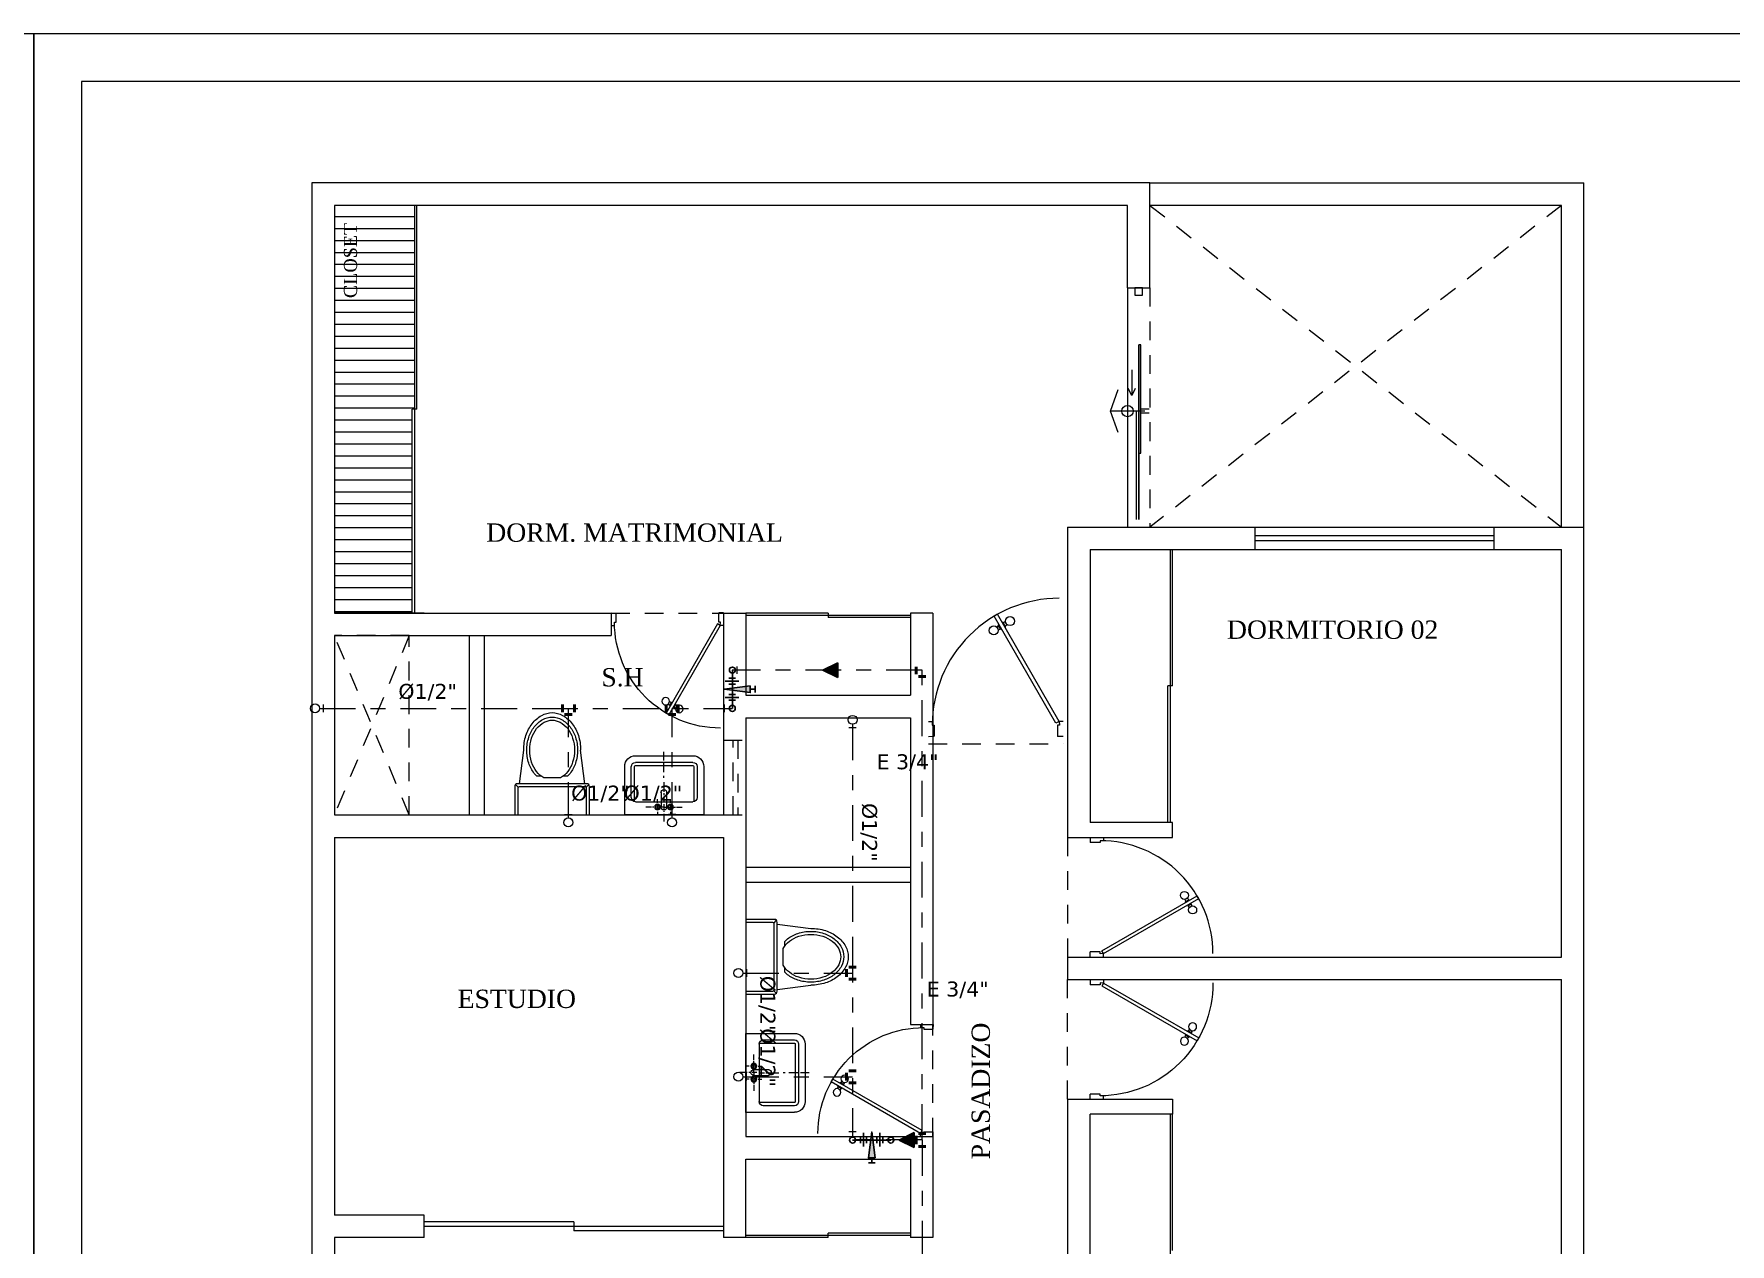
# Model space of a CAD drawing. Header units: millimetres. Extents: x -59 to 123, y 54 to 155.
# Drawn here: x 78.83 to 90.17, y 146.4 to 154.49 of the extents above; entities that cross this region are included whole.
import ezdxf

# ---------------------------------------------------------------- set-up
doc = ezdxf.new("R2010")
doc.units = ezdxf.units.MM
for name, pattern in [('ACAD_ISO10W100', [18.5, 12, -3, 0.5, -3]), ('CONTINUA', [0]), ('HIDDEN2', [0.1875, 0.125, -0.0625])]:
    doc.linetypes.add(name, pattern=pattern)
doc.layers.get('0').update_dxf_attribs({"lineweight": 9})
doc.layers.get('Defpoints').update_dxf_attribs({"lineweight": 0})
doc.layers.add('A-PROY', color=8, linetype='HIDDEN2')
doc.layers.add('A-TEX 010', color=7, linetype='Continuous')
for name, color, linetype, lineweight in [('desague', 4, 'Continuous', 60), ('DET-CORTE', 86, 'Continuous', 50), ('HP-Mobiliario', 251, 'Continuous', 0), ('mobiliario', 7, 'Continuous', 0), ('murobajo', 7, 'Continuous', 30), ('MUROS', 7, 'Continuous', 80), ('PUERTAS', 7, 'Continuous', 9), ('redaguafria', 141, 'ACAD_ISO10W100', 30), ('SANITARIOS', 7, 'Continuous', 5), ('TEXTOAGUA', 140, 'Continuous', 20), ('VENTANA BAJA', 150, 'Continuous', 20), ('VENTANAS', 7, 'Continuous', 0), ('VIDRIO', 7, 'Continuous', 5)]:
    doc.layers.add(name, color=color, linetype=linetype, lineweight=lineweight)
doc.styles.add('ROMANS', font='ROMANS.SHX', dxfattribs={"width": 1.35, "height": 0.29})
doc.styles.add('textcosan', font='verdana.ttf', dxfattribs={"height": 0.1})

# ---------------------------------------------------------------- blocks, each defined once
blk = doc.blocks.new('A$C45F17A5E')
at = {"color": 250, "lineweight": 0}
for p, q in [((0.13, 0.259), (0.13, 0.203)), ((0.144, 0.229), (0.144, 0)), ((0.158, 0.259), (0.158, 0.203))]:
    blk.add_line(p, q, dxfattribs=at)
blk.add_lwpolyline([(0.288, 0.052), (0.144, 0), (0, 0.052)], dxfattribs=at)
blk.add_circle((0.144, 0.114), 0.0379, dxfattribs=at)
blk = doc.blocks.new('rf67')
at = {"layer": 'PUERTAS', "ltscale": 0.01}
for p, q in [((2984.409, 394.824), (2984.426, 394.825)), ((2984.41, 394.8), (2984.427, 394.801)), ((2984.425, 394.83), (2984.431, 394.83)), ((2984.427, 394.796), (2984.425, 394.83)), ((2984.462, 394.831), (2984.457, 394.831)), ((2984.464, 394.797), (2984.462, 394.831)), ((2984.479, 394.827), (2984.463, 394.826)), ((2984.48, 394.803), (2984.464, 394.802)), ((2984.427, 394.796), (2984.433, 394.796)), ((2984.464, 394.797), (2984.458, 394.797))]:
    blk.add_line(p, q, dxfattribs=at)
at = {"layer": 'PUERTAS', "ltscale": 0.075}
for p, q in [((2984.454, 394.896), (2984.429, 394.895)), ((2984.458, 394.069), (2984.429, 394.895)), ((2984.483, 394.07), (2984.454, 394.896)), ((2983.711, 394.48), (2983.733, 394.468)), ((2983.733, 394.468), (2983.722, 394.445)), ((2983.664, 394.391), (2983.698, 394.374)), ((2983.733, 394.439), (2983.698, 394.374)), ((2983.722, 394.445), (2983.733, 394.439)), ((2984.46, 394.053), (2984.425, 393.987)), ((2984.483, 394.07), (2984.458, 394.069)), ((2984.472, 394.047), (2984.46, 394.053)), ((2984.483, 394.07), (2984.472, 394.047)), ((2984.506, 394.058), (2984.483, 394.07)), ((2984.459, 393.969), (2984.425, 393.987))]:
    blk.add_line(p, q, dxfattribs=at)
at = {"layer": 'PUERTAS', "ltscale": 0.01}
for centre in [(2984.382, 394.812), (2984.507, 394.816)]:
    blk.add_circle(centre, 0.0302, dxfattribs=at)
blk.add_arc((2984.471, 394.048), 0.848, 61.9779, 152.0448, dxfattribs=at)
blk = doc.blocks.new('A$C16406C30')
at = {"layer": 'HP-Mobiliario'}
for p, q in [((0.189, 0.5), (0, 0.5)), ((0.179, 0.48), (0, 0.48)), ((0.203, 0.494), (0.186, 0.477)), ((0.189, 0.03), (0.189, 0.47)), ((0.209, 0.02), (0.209, 0.48)), ((0.209, 0.468), (0.434, 0.44)), ((0.259, 0.322), (0.259, 0.353)), ((0.249, 0.194), (0.249, 0.306)), ((0.259, 0.147), (0.259, 0.178)), ((0, 0.02), (0.179, 0.02)), ((0, 0), (0.189, 0)), ((0.203, 0.006), (0.186, 0.023)), ((0.209, 0.032), (0.434, 0.06))]:
    blk.add_line(p, q, dxfattribs=at)
for points in [[(0.249, 0.306, -0.100268), (0.29, 0.354, -0.08725), (0.353, 0.387, -0.077598), (0.434, 0.4, -0.077598), (0.514, 0.387, -0.08725), (0.577, 0.354, -0.105601), (0.62, 0.303, -0.12364), (0.634, 0.25, -0.12364), (0.62, 0.197, -0.105601), (0.577, 0.146, -0.08725), (0.514, 0.113, -0.077598), (0.434, 0.1, -0.077598)], [(0.259, 0.353, -0.0362), (0.278, 0.37, -0.08725), (0.347, 0.406, -0.077598), (0.434, 0.42, -0.077598), (0.52, 0.406, -0.08725), (0.589, 0.37, -0.105601), (0.638, 0.313, -0.12364), (0.654, 0.25, -0.12364), (0.638, 0.187, -0.105601), (0.589, 0.13, -0.08725), (0.52, 0.094, -0.077598), (0.434, 0.08, -0.077598)], [(0.434, 0.44, -0.076393), (0.532, 0.425, -0.086437), (0.61, 0.384, -0.105872), (0.666, 0.32, -0.125404), (0.684, 0.25, -0.125404), (0.666, 0.18, -0.105872), (0.61, 0.116, -0.086437), (0.532, 0.075, -0.076393), (0.434, 0.06, -0.076393)], [(0.434, 0.1, -0.077598), (0.353, 0.113, -0.08725), (0.29, 0.146, -0.100268), (0.249, 0.194, -0.12364)], [(0.434, 0.08, -0.077598), (0.347, 0.094, -0.08725), (0.278, 0.13, -0.0362), (0.259, 0.147, -0.12364)]]:
    blk.add_lwpolyline(points, format="xyb", dxfattribs=at)
for centre, radius, start, end in [((0.179, 0.47), 0.01, 0, 90), ((0.189, 0.48), 0.02, 0, 90), ((0.179, 0.03), 0.01, 270, 0), ((0.189, 0.02), 0.02, 270, 0)]:
    blk.add_arc(centre, radius, start, end, dxfattribs=at)
blk = doc.blocks.new('LAV-5')
for p, q in [((-0.264, 0), (-0.264, -0.324)), ((0, 0), (-0.264, 0)), ((-0.045, -0.022), (-0.045, 0.001)), ((-0.002, -0.008), (-0.002, 0.043)), ((0.264, 0), (0, 0)), ((0.042, -0.022), (0.042, 0.001)), ((0.264, -0.324), (0.264, 0)), ((-0.198, -0.089), (-0.198, -0.324)), ((-0.192, -0.088), (0.192, -0.088)), ((-0.085, -0.053), (-0.123, -0.053)), ((-0.07, -0.053), (-0.078, -0.053)), ((-0.026, -0.053), (-0.064, -0.053)), ((-0.045, -0.043), (-0.045, -0.031)), ((-0.045, -0.073), (-0.045, -0.043)), ((-0.045, -0.081), (-0.045, -0.106)), ((-0.002, -0.053), (-0.021, -0.053)), ((-0.021, -0.15), (-0.021, -0.053)), ((-0.002, -0.053), (-0.017, -0.053)), ((-0.002, -0.028), (-0.002, -0.02)), ((-0.002, -0.028), (-0.002, -0.02)), ((-0.002, -0.073), (-0.002, -0.041)), ((-0.002, -0.073), (-0.002, -0.041)), ((-0.002, -0.053), (0.018, -0.053)), ((-0.002, -0.053), (0.014, -0.053)), ((-0.001, -0.086), (-0.001, -0.124)), ((0.018, -0.053), (0.018, -0.15)), ((0.023, -0.053), (0.061, -0.053)), ((0.042, -0.043), (0.042, -0.031)), ((0.042, -0.073), (0.042, -0.043)), ((0.042, -0.081), (0.042, -0.106)), ((0.067, -0.053), (0.075, -0.053)), ((0.082, -0.053), (0.12, -0.053)), ((0.198, -0.324), (0.198, -0.089)), ((-0.22, -0.116), (-0.22, -0.324)), ((-0.001, -0.133), (-0.001, -0.145)), ((-0.001, -0.154), (-0.001, -0.22)), ((0.22, -0.324), (0.22, -0.116)), ((-0.192, -0.33), (0.192, -0.33)), ((-0.002, -0.249), (-0.002, -0.262)), ((-0.002, -0.286), (-0.002, -0.351)), ((-0.002, -0.329), (-0.002, -0.347)), ((-0.192, -0.352), (0.192, -0.352)), ((-0.192, -0.396), (0.192, -0.396)), ((-0.002, -0.365), (-0.002, -0.422))]:
    blk.add_line(p, q)
for centre, radius in [((-0.045, -0.053), 0.0188), ((-0.045, -0.053), 0.0137), ((0.042, -0.053), 0.0188), ((0.042, -0.053), 0.0137)]:
    blk.add_circle(centre, radius)
for centre, radius, start, end in [((-0.192, -0.116), 0.0278, 90, 180), ((-0.002, -0.053), 0.0197, 90, 180), ((-0.002, -0.053), 0.0197, 0, 90), ((0.192, -0.116), 0.0278, 0, 90), ((-0.002, -0.15), 0.0197, 180, 270), ((-0.002, -0.15), 0.0197, 270, 0), ((-0.192, -0.324), 0.0718, 180, 270), ((-0.192, -0.324), 0.0278, 180, 270), ((-0.192, -0.324), 0.00583, 180, 270), ((0.192, -0.324), 0.0718, 270, 0), ((0.192, -0.324), 0.0278, 270, 0), ((0.192, -0.324), 0.00583, 270, 0)]:
    blk.add_arc(centre, radius, start, end)
blk = doc.blocks.new('A$C430C04D8')
at = {"layer": 'mobiliario', "lineweight": 0}
h = blk.add_hatch(dxfattribs=at)
h.set_pattern_fill('_USER', color=256, scale=0.08, pattern_type=0)
h.set_pattern_definition([(360, (51.49472, 195.4258), (1e-17, 0.08), [])])
h.paths.add_polyline_path([(0.685, 17.488), (0.685, 18.85), (0.15, 18.85), (0.15, 16.125), (0.67, 16.125), (0.67, 17.488)])
at = {"lineweight": 0}
for p, q in [((5.45, 18.3), (5.45, 16.7)), ((1.05, 15.975), (1.05, 14.775)), ((1.15, 15.975), (1.15, 14.775)), ((2.9, 14.425), (4, 14.425)), ((2.9, 14.325), (4, 14.325))]:
    blk.add_line(p, q, dxfattribs=at)
for points in [[(5.478, 17.751), (5.478, 17.579)], [(5.502, 17.625), (5.478, 17.579), (5.455, 17.625)]]:
    blk.add_lwpolyline(points, dxfattribs=at)
at = {"layer": 'A-PROY', "lineweight": 0}
for p, q in [((5.6, 18.85), (8.35, 16.7)), ((8.35, 18.85), (5.6, 16.7)), ((5.6, 18.3), (5.6, 16.7)), ((2, 16.125), (2.75, 16.125)), ((0.65, 14.775), (0.15, 15.975)), ((0.65, 15.975), (0.15, 14.775)), ((2.75, 15.275), (2.9, 15.275)), ((2.814, 14.775), (2.814, 15.275)), ((2.845, 15.275), (2.845, 14.775)), ((4.119, 15.25), (5.019, 15.25)), ((2.75, 14.775), (2.9, 14.775)), ((2.75, 14.775), (2.9, 14.775)), ((5.05, 14.625), (5.05, 13.825)), ((5.05, 12.875), (5.05, 13.675)), ((4.15, 12.625), (4.15, 13.375))]:
    blk.add_line(p, q, dxfattribs=at)
blk.add_lwpolyline([(0.15, 14.775), (0.65, 14.775), (0.65, 15.975), (0.15, 15.975), (0.15, 14.775)], dxfattribs=at)
at = {"layer": 'HP-Mobiliario', "lineweight": 0}
blk.add_line((0.75, 16.125), (0.15, 16.125), dxfattribs=at)
blk.add_line((0.75, 16.125), (0.15, 16.125), dxfattribs=at)
at = {"layer": 'murobajo', "lineweight": 0}
for p, q in [((5.6, 19), (8.5, 19)), ((8.5, 16.7), (8.5, 19)), ((8.35, 18.85), (5.6, 18.85)), ((8.35, 16.7), (8.35, 18.85)), ((6.3, 16.7), (7.9, 16.7)), ((6.3, 16.55), (7.9, 16.55))]:
    blk.add_line(p, q, dxfattribs=at)
at = {"layer": 'MUROS', "lineweight": 0}
for p, q in [((5.6, 19), (0, 19)), ((0, 19), (0, 3.575)), ((5.6, 18.3), (5.6, 19)), ((5.45, 18.85), (0.15, 18.85)), ((0.15, 18.85), (0.15, 16.125)), ((5.45, 18.3), (5.45, 18.85)), ((5.45, 18.3), (5.6, 18.3)), ((5.05, 16.7), (5.05, 14.625)), ((5.05, 16.7), (6.3, 16.7)), ((6.3, 16.7), (6.3, 16.55)), ((7.9, 16.7), (8.5, 16.7)), ((8.5, 10.8), (8.5, 16.7)), ((5.2, 16.55), (5.2, 14.725)), ((5.2, 16.55), (6.3, 16.55)), ((0.15, 16.125), (2, 16.125)), ((2, 16.125), (2, 15.975)), ((2.75, 16.125), (2.75, 14.775)), ((2.9, 16.125), (2.9, 15.575)), ((4, 16.125), (4, 15.575)), ((4.15, 16.125), (4.15, 13.375)), ((0.15, 15.975), (2, 15.975)), ((2.9, 15.575), (4, 15.575)), ((2.9, 15.425), (4, 15.425)), ((2.9, 15.425), (2.9, 12.625)), ((4, 15.425), (4, 13.375)), ((0.15, 14.775), (2.75, 14.775)), ((0.15, 14.625), (0.15, 12.1)), ((0.15, 14.625), (2.75, 14.625)), ((2.75, 14.625), (2.75, 11.95)), ((5.05, 13.825), (5.05, 13.675)), ((8.35, 10.95), (8.35, 13.675)), ((4, 13.375), (4.15, 13.375)), ((5.05, 12.875), (5.75, 12.875)), ((2.9, 12.625), (4.15, 12.625)), ((4.15, 12.625), (4.15, 11.95)), ((2.9, 12.475), (4, 12.475)), ((0.75, 12.1), (0.15, 12.1)), ((0.75, 11.95), (0.75, 12.1)), ((0.15, 11.95), (0.15, 5.15)), ((0.75, 11.95), (0.15, 11.95)), ((2.9, 11.95), (2.75, 11.95)), ((4.15, 11.95), (4, 11.95))]:
    blk.add_line(p, q, dxfattribs=at)
at = {"layer": 'MUROS', "linetype": 'CONTINUA', "lineweight": 0}
for p, q in [((7.9, 16.55), (7.9, 16.7)), ((7.9, 16.55), (8.35, 16.55)), ((8.35, 13.825), (8.35, 16.55)), ((2.75, 16.125), (2.9, 16.125)), ((4.15, 16.125), (4, 16.125)), ((0.15, 15.975), (0.15, 14.775)), ((5.05, 14.625), (5.75, 14.625)), ((5.75, 14.725), (5.2, 14.725)), ((5.75, 14.625), (5.75, 14.725)), ((5.05, 13.825), (8.35, 13.825)), ((5.05, 13.675), (8.35, 13.675)), ((5.05, 12.875), (5.05, 10.95)), ((5.75, 12.875), (5.75, 12.775)), ((5.75, 12.775), (5.2, 12.775)), ((5.2, 10.95), (5.2, 12.775)), ((2.9, 11.95), (2.9, 12.475)), ((4, 12.475), (4, 11.95))]:
    blk.add_line(p, q, dxfattribs=at)
at = {"layer": 'VENTANA BAJA', "lineweight": 0}
for p, q in [((6.3, 16.643), (7.9, 16.643)), ((6.3, 16.61), (7.9, 16.61))]:
    blk.add_line(p, q, dxfattribs=at)
at = {"layer": 'VENTANAS', "lineweight": 0, "ltscale": 0.25}
blk.add_lwpolyline([(5.55, 18.3), (5.5, 18.3), (5.5, 18.25), (5.55, 18.25)], close=True, dxfattribs=at)
at = {"layer": 'VIDRIO', "lineweight": 0}
for p, q in [((0.685, 18.85), (0.685, 16.125)), ((0.7, 17.488), (0.7, 18.85)), ((5.525, 16.75), (5.525, 17.918)), ((5.54, 17.918), (5.525, 17.918)), ((5.525, 17.918), (5.525, 16.75)), ((5.54, 17.193), (5.54, 17.918)), ((0.685, 17.488), (0.67, 17.488)), ((0.67, 16.125), (0.67, 17.488)), ((0.7, 17.488), (0.685, 17.488)), ((5.51, 16.75), (5.51, 17.475)), ((5.525, 17.475), (5.51, 17.475)), ((5.525, 17.193), (5.54, 17.193)), ((5.735, 16.55), (5.735, 14.725)), ((5.75, 15.638), (5.75, 16.55)), ((3.45, 16.125), (2.9, 16.125)), ((2.9, 16.11), (4, 16.11)), ((3.45, 16.125), (3.45, 16.11)), ((3.45, 16.11), (3.45, 16.095)), ((4, 16.095), (3.45, 16.095)), ((5.735, 15.638), (5.72, 15.638)), ((5.72, 14.725), (5.72, 15.638)), ((5.75, 15.638), (5.735, 15.638)), ((5.735, 12.775), (5.735, 10.95)), ((5.75, 11.863), (5.75, 12.775)), ((1.75, 12.055), (0.75, 12.055)), ((0.75, 12.025), (2.75, 12.025)), ((1.75, 12.055), (1.75, 11.995)), ((2.75, 11.995), (1.75, 11.995)), ((2.9, 11.965), (4, 11.965)), ((3.45, 11.95), (2.9, 11.95)), ((3.45, 11.965), (3.45, 11.98)), ((4, 11.98), (3.45, 11.98)), ((3.45, 11.95), (3.45, 11.965))]:
    blk.add_line(p, q, dxfattribs=at)
at = {"lineweight": 0, "rotation": 270}
blk.add_blockref('A$C45F17A5E', (5.336, 17.619), dxfattribs=at)
at = {"layer": 'HP-Mobiliario', "lineweight": 0, "rotation": 90}
blk.add_blockref('A$C16406C30', (1.855, 14.775), dxfattribs=at)
at = {"layer": 'HP-Mobiliario', "lineweight": 0}
blk.add_blockref('A$C16406C30', (2.9, 13.577), dxfattribs=at)
at = {"layer": 'PUERTAS', "lineweight": 0}
for p, xscale, yscale, zscale, rotation in [((-2039.836, 1472.505), -0.8333333333377142, 0.8333333333377142, 0.8333333333377142, 152.0308016876202), ((-1548.271, 2192.584), 0.8888888888884962, 0.8888888888884962, 0.8888888888884962, 297.9691983123797), ((-1548.271, -2165.084), -0.8888888888884962, 0.8888888888884962, 0.8888888888884962, 242.0308016876203), ((1460.53, 2055.211), -0.8333333333377142, 0.8333333333377142, 0.8333333333377142, 62.03080168762018)]:
    blk.add_blockref('rf67', p, dxfattribs=dict(at, xscale=xscale, yscale=yscale, zscale=zscale, rotation=rotation))
at = {"layer": 'PUERTAS', "lineweight": 0, "rotation": 27.96919831237964}
blk.add_blockref('rf67', (-2446.084, -1732.355), dxfattribs=at)
at = {"layer": 'SANITARIOS', "linetype": 'Continuous', "lineweight": 0, "xscale": -1}
for p, rotation in [((2.354, 14.775), 180), ((2.9, 13.051), 90)]:
    blk.add_blockref('LAV-5', p, dxfattribs=dict(at, rotation=rotation))
at = {"layer": 'A-TEX 010', "lineweight": 0, "attachment_point": 2, "rotation": 90, "style": 'ROMANS'}
for s, insert, char_height in [('{\\fTimes New Roman|b0|i0|c0|p18;CLOSET}', (0.213, 18.482), 0.08813), ('{\\fTimes New Roman|b0|i0|c0|p18;PASADIZO}', (4.408, 12.93), 0.1224)]:
    blk.add_mtext(s, dxfattribs=dict(at, insert=insert, char_height=char_height))
at = {"layer": 'A-TEX 010', "lineweight": 0, "char_height": 0.1224, "attachment_point": 2, "style": 'ROMANS'}
for s, insert in [('{\\fTimes New Roman|b0|i0|c0|p18;DORM. MATRIMONIAL}', (2.156, 16.724)), ('{\\fTimes New Roman|b0|i0|c0|p18;DORMITORIO 02}', (6.821, 16.075)), ('{\\fTimes New Roman|b0|i0|c0|p18;S.H}', (2.075, 15.757)), ('{\\fTimes New Roman|b0|i0|c0|p18;ESTUDIO}', (1.369, 13.607))]:
    blk.add_mtext(s, dxfattribs=dict(at, insert=insert))
blk = doc.blocks.new('A$C329B4E3C')
at = {"layer": 'redaguafria', "linetype": 'Continuous', "ltscale": 0.5}
blk.add_hatch(color=256, dxfattribs=at).paths.add_polyline_path([(0.125, 0.032), (0.17, 0.032), (0.148, 0.206)])
for p, q in [((0.02, 0.152), (0.276, 0.152)), ((0.074, 0.175), (0.074, 0.13)), ((0.093, 0.109), (0.093, 0.199)), ((0.113, 0.175), (0.113, 0.13)), ((0.183, 0.175), (0.183, 0.13)), ((0.203, 0.109), (0.203, 0.199)), ((0.222, 0.175), (0.222, 0.13)), ((0.17, 0), (0.125, 0)), ((0.148, 0.032), (0.148, 0))]:
    blk.add_line(p, q, dxfattribs=at)
blk.add_lwpolyline([(0.125, 0.032), (0.17, 0.032), (0.148, 0.206)], close=True, dxfattribs=at)
for centre in [(0.02, 0.152), (0.276, 0.152)]:
    blk.add_circle(centre, 0.02, dxfattribs=at)
blk = doc.blocks.new('tede c')
at = {"layer": 'redaguafria', "linetype": 'CONTINUA', "lineweight": 50, "ltscale": 0.015}
for p, q in [((243.58, 223.599), (243.63, 223.599)), ((243.645, 223.534), (243.645, 223.584))]:
    blk.add_line(p, q, dxfattribs=at)
blk = doc.blocks.new('dfd')
at = {"layer": 'redaguafria', "linetype": 'CONTINUA'}
blk.add_hatch(color=256, dxfattribs=at).paths.add_polyline_path([(292.631, 257.562), (292.581, 257.462), (292.681, 257.462)])
at = {"layer": 'redaguafria', "linetype": 'CONTINUA', "ltscale": 0.5}
for p, q in [((292.581, 257.462), (292.631, 257.562)), ((292.631, 257.562), (292.681, 257.462)), ((292.681, 257.462), (292.581, 257.462))]:
    blk.add_line(p, q, dxfattribs=at)

msp = doc.modelspace()

# ---------------------------------------------------------------- linework, layer by layer
at = {"layer": 'Defpoints', "lineweight": 5, "ltscale": 0.5}
for points in [[(34.5836, 124.7036), (78.8336, 124.7036), (78.8336, 154.4862), (34.5836, 154.4862)], [(78.8336, 124.7036), (123.0836, 124.7036), (123.0836, 154.4862), (78.8336, 154.4862)]]:
    msp.add_lwpolyline(points, close=True, dxfattribs=at)
at = {"layer": 'DET-CORTE', "lineweight": 5, "ltscale": 0.5}
msp.add_lwpolyline([(79.1516, 125.0215), (122.7657, 125.0215), (122.7657, 154.1682), (79.1516, 154.1682)], close=True, dxfattribs=at)
at = {"layer": 'redaguafria', "linetype": 'CONTINUA', "lineweight": 5, "ltscale": 0.015}
for p, q in [((83.5316, 150.2581), (83.5316, 150.2081)), ((80.7662, 150.0021), (80.7662, 149.9521)), ((83.4471, 150.0021), (83.4471, 149.9521)), ((84.3295, 149.847), (84.2795, 149.847)), ((82.3801, 149.2682), (82.4301, 149.2682)), ((83.1235, 149.2682), (83.0735, 149.2682)), ((83.5955, 148.2331), (83.5955, 148.1831)), ((83.5955, 147.4897), (83.5955, 147.5397)), ((84.3295, 147.1455), (84.2795, 147.1455))]:
    msp.add_line(p, q, dxfattribs=at)
at = {"layer": 'redaguafria', "lineweight": 5, "ltscale": 0.02}
for p, q in [((80.7426, 149.9771), (82.2287, 149.9771)), ((82.2287, 149.9771), (83.5007, 149.9771)), ((82.4051, 149.2446), (82.4051, 149.9771)), ((83.0985, 149.2446), (83.0985, 149.9771)), ((84.3045, 149.8706), (84.3045, 148.3844)), ((84.3045, 148.3844), (84.3045, 147.1125)), ((83.5719, 148.2081), (84.3045, 148.2081)), ((83.5719, 147.5147), (84.3045, 147.5147)), ((84.769, 147.0919), (84.3119, 147.0919)), ((84.769, 147.0919), (84.769, 145.3475))]:
    msp.add_line(p, q, dxfattribs=at)
msp.add_lwpolyline([(84.769, 147.0919), (84.769, 150.2331), (83.5007, 150.2331)], dxfattribs=at)
at = {"layer": 'redaguafria', "linetype": 'Continuous', "lineweight": 5, "ltscale": 0.5}
for centre in [(80.7126, 149.9771), (84.3045, 149.9006), (82.4051, 149.2146), (83.0985, 149.2146), (83.5419, 148.2081), (83.5419, 147.5147)]:
    msp.add_circle(centre, 0.03, dxfattribs=at)

# ---------------------------------------------------------------- block references
at = {"layer": 'desague', "linetype": 'CONTINUA', "lineweight": 5}
msp.add_blockref('A$C430C04D8', (80.6919, 134.4896), dxfattribs=at)
at = {"layer": 'redaguafria', "lineweight": 5, "xscale": -1}
for name, p, rotation in [('A$C329B4E3C', (83.653, 150.2531), 90.00000000000007), ('dfd', (341.6679, 442.8637), 90), ('tede c', (305.964, 393.5822), 90), ('tede c', (306.6574, 393.5822), 90), ('dfd', (342.1772, 439.7225), 90)]:
    msp.add_blockref(name, p, dxfattribs=dict(at, rotation=rotation))
at = {"layer": 'redaguafria', "lineweight": 5}
for p, rotation in [((328.3741, 373.7894), 180), ((-141.1539, 393.5822), 270), ((-140.4604, 393.5822), 270), ((327.9096, 371.767), 180), ((327.9096, 371.0736), 180), ((328.3741, 370.6482), 180)]:
    msp.add_blockref('tede c', p, dxfattribs=dict(at, rotation=rotation))
at = {"layer": 'redaguafria', "lineweight": 5, "xscale": -1}
for name, p in [('tede c', (327.9096, -75.3508)), ('tede c', (327.9096, -76.0442)), ('A$C329B4E3C', (84.5805, 146.9396)), ('tede c', (328.3741, -76.4644))]:
    msp.add_blockref(name, p, dxfattribs=at)

# ---------------------------------------------------------------- texts
at = {"layer": 'TEXTOAGUA', "lineweight": 5, "style": 'textcosan'}
for s, rotation, p in [('Ø1/2"', 360, (81.2688, 150.041)), ('E 3/4"', 360, (84.4646, 149.5703)), ('Ø1/2"', 360, (82.7744, 149.3609)), ('Ø1/2"', 270, (84.3684, 149.3444)), ('Ø1/2"', 270, (83.6883, 148.1894)), ('E 3/4"', 360, (84.8, 148.051)), ('Ø1/2"', 270, (83.6883, 147.8388))]:
    msp.add_text(s, height=0.1, rotation=rotation, dxfattribs=at).set_placement(p)
msp.add_text('Ø1/2"', height=0.1, dxfattribs=at).set_placement((82.4237, 149.3609))

doc.saveas('drawing.dxf')
